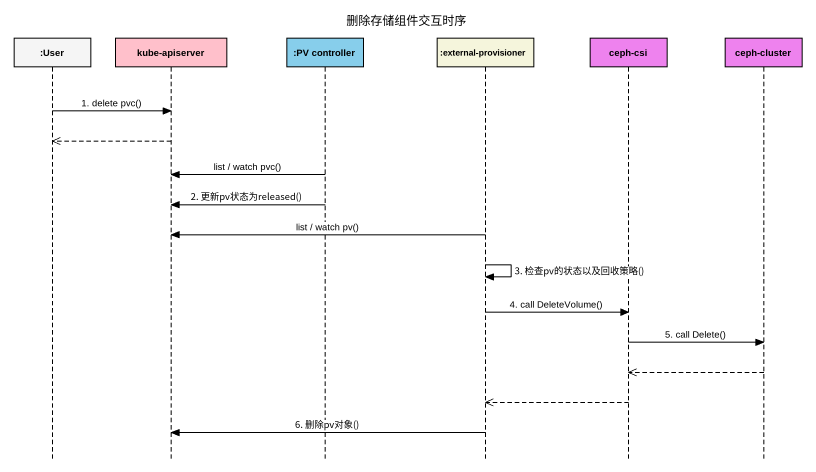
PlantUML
@startuml
title 删除存储组件交互时序
hide footbox
participant ":User" as User #F5F5F5
participant "kube-apiserver" as kube_apiserver #FFC0CB
participant ":PV controller" as PV_controller #87CEEB
participant ":external-provisioner" as external_provisioner #F5F5DC
participant "ceph-csi" as ceph_csi #EE82EE
participant "ceph-cluster" as ceph_cluster #EE82EE

User -> kube_apiserver : 1. delete pvc()
kube_apiserver -->> User
PV_controller -> kube_apiserver : list / watch pvc()
PV_controller -> kube_apiserver : 2. 更新pv状态为released()
external_provisioner -> kube_apiserver : list / watch pv()
external_provisioner -> external_provisioner : 3. 检查pv的状态以及回收策略()
external_provisioner -> ceph_csi : 4. call DeleteVolume()
ceph_csi -> ceph_cluster : 5. call Delete()
ceph_cluster -->> ceph_csi
ceph_csi -->> external_provisioner
external_provisioner -> kube_apiserver : 6. 删除pv对象()
@enduml
